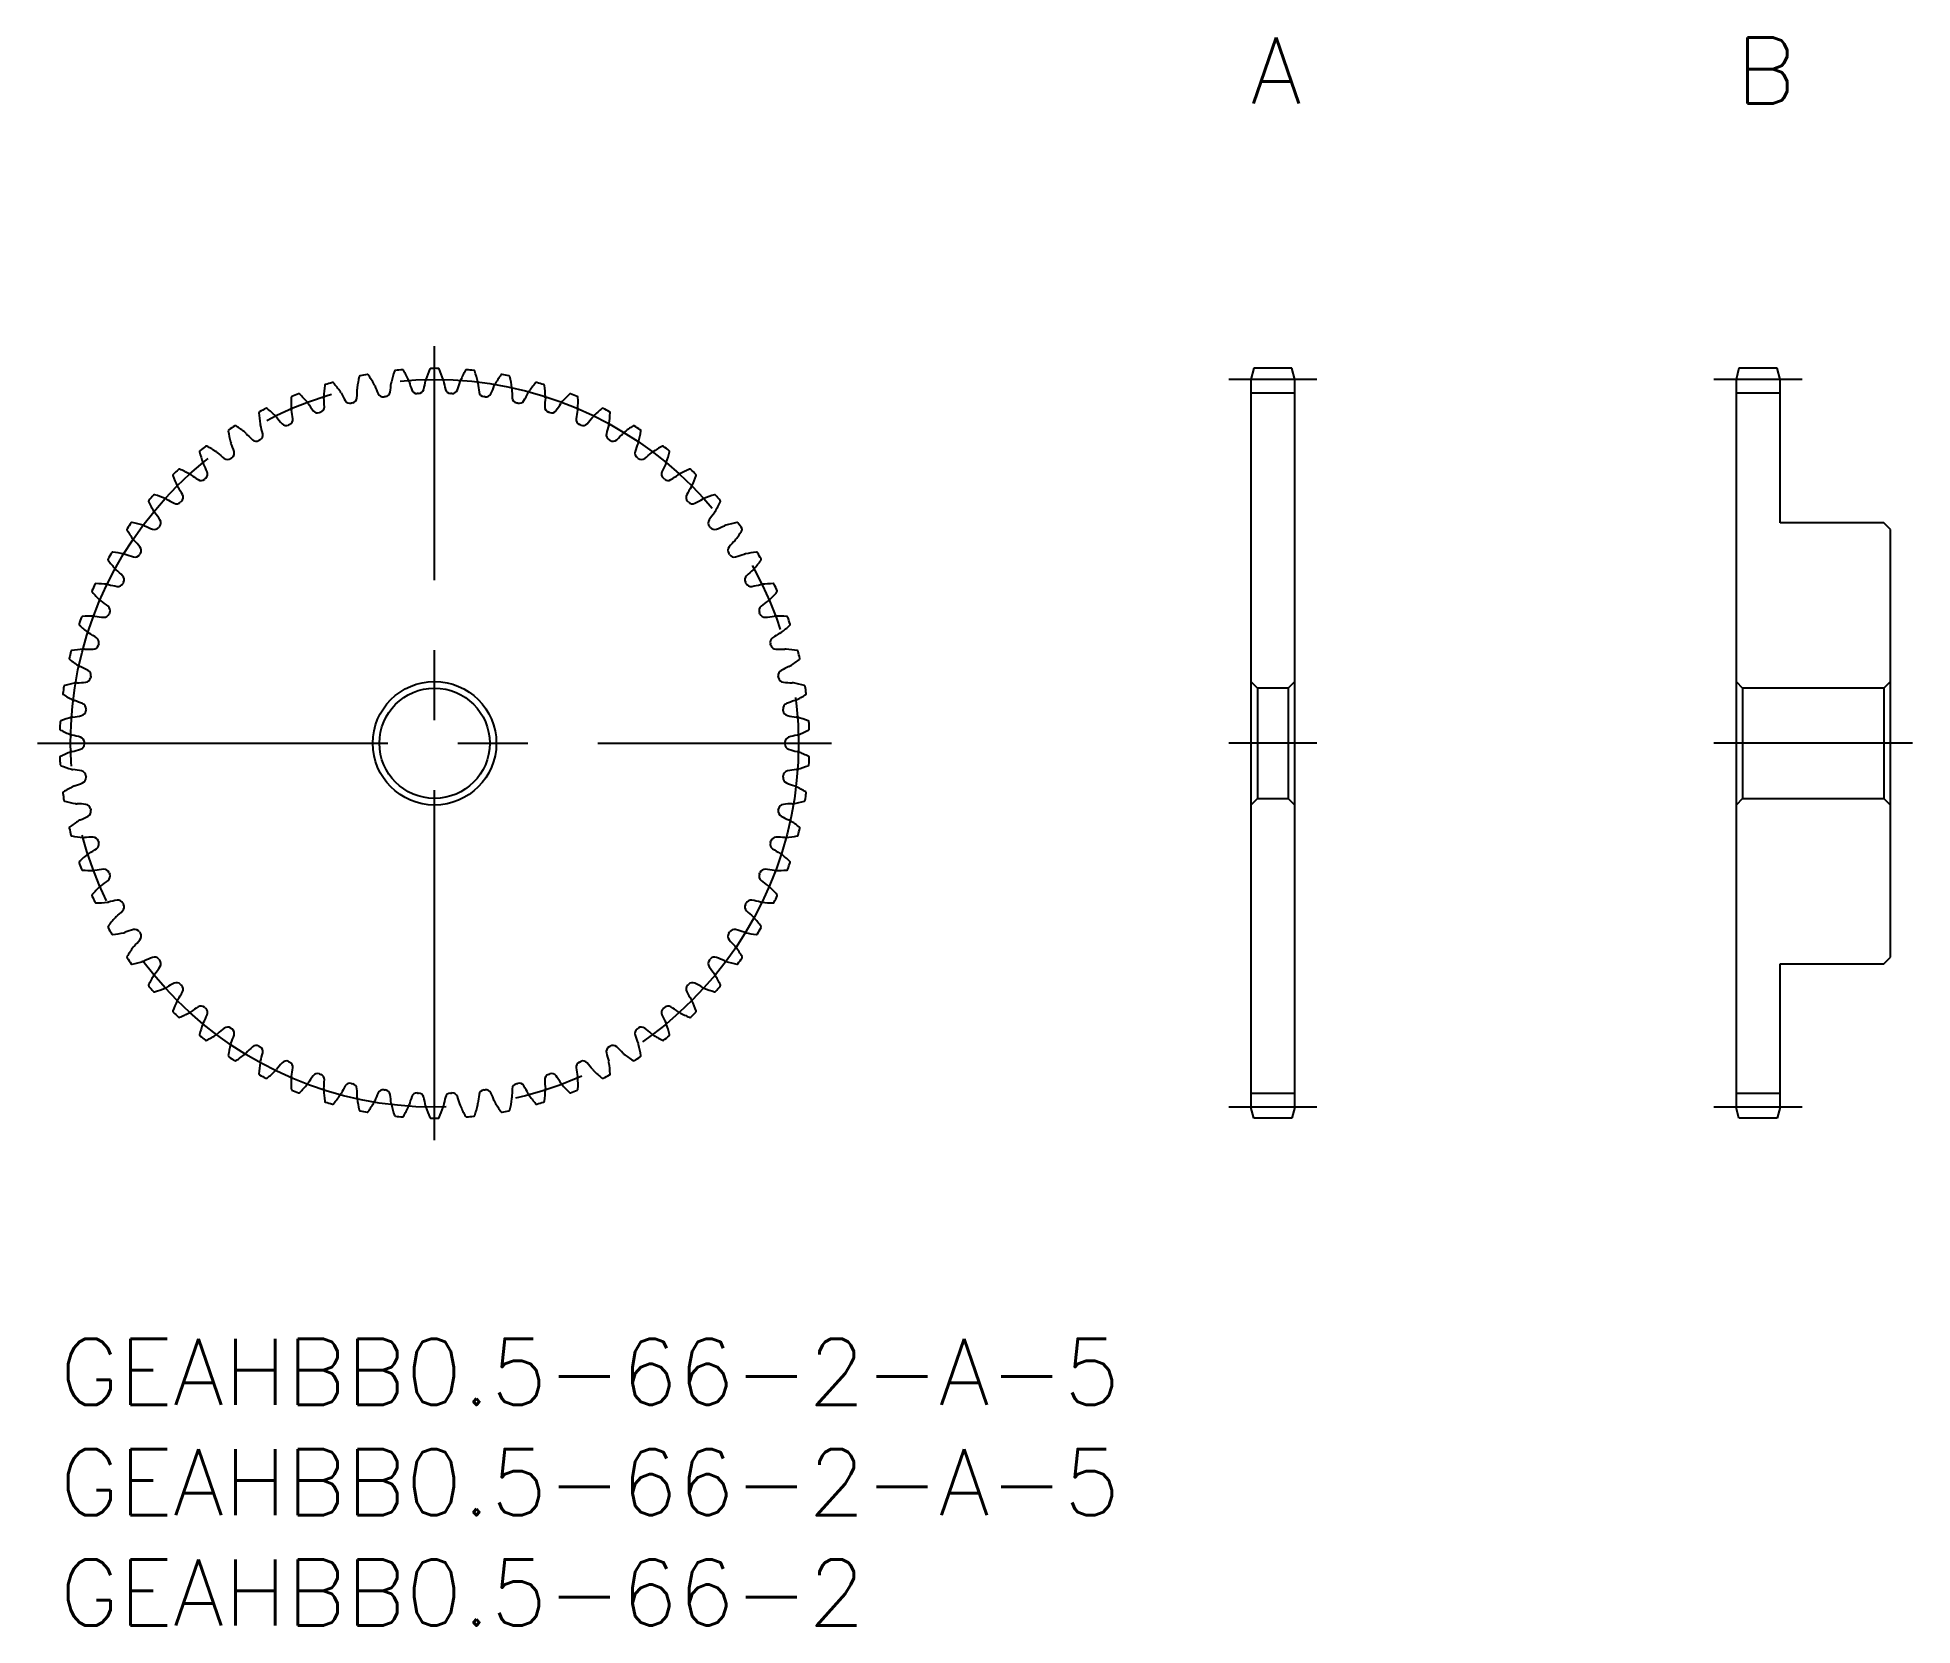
# Model space of a CAD drawing. Extents: x -1 to 84, y -13 to 59.
import ezdxf

# ---------------------------------------------------------------- set-up
doc = ezdxf.new("R2010")
doc.units = 0
doc.header["$LTSCALE"] = 0.5
doc.linetypes.add('CENTER', pattern=[50.8, 31.75, -6.35, 6.35, -6.35])
for name, color, linetype in [('MSM_CENTER', 1, 'CENTER'), ('MSM_CONTINUOUS', 7, 'CONTINUOUS'), ('MSM_PART_NUMBER', 7, 'CONTINUOUS')]:
    doc.layers.add(name, color=color, linetype=linetype)
doc.styles.get("Standard").update_dxf_attribs({"font": 'txt.shx', "height": 3, "bigfont": 'bigfont.shx'})

# ---------------------------------------------------------------- blocks, each defined once
blk = doc.blocks.new('*U2')
at = {"layer": 'MSM_PART_NUMBER'}
blk.add_text('GEAHBB0.5-66-2-A-5', height=3, dxfattribs=at).set_placement((0, -3))
blk = doc.blocks.new('*U3')
at = {"layer": 'MSM_PART_NUMBER'}
blk.add_text('GEAHBB0.5-66-2-A-5', height=3, dxfattribs=at).set_placement((0, -8))
blk = doc.blocks.new('*U4')
at = {"layer": 'MSM_PART_NUMBER'}
blk.add_text('GEAHBB0.5-66-2', height=3, dxfattribs=at).set_placement((0, -13))
blk = doc.blocks.new('*U5')
at = {"layer": 'MSM_PART_NUMBER'}
blk.add_text('A', height=3, dxfattribs=at).set_placement((54, 56))
blk = doc.blocks.new('*U6')
at = {"layer": 'MSM_PART_NUMBER'}
blk.add_text('B', height=3, dxfattribs=at).set_placement((76, 56))

msp = doc.modelspace()

# ---------------------------------------------------------------- linework, layer by layer
at = {"layer": 'MSM_CENTER'}
for p, q in [((17, 9), (17, 45)), ((57, 43.5), (53, 43.5)), ((79, 43.5), (75, 43.5)), ((-1, 27), (35, 27)), ((57, 27), (53, 27)), ((84, 27), (75, 27)), ((57, 10.5), (53, 10.5)), ((79, 10.5), (75, 10.5))]:
    msp.add_line(p, q, dxfattribs=at)
msp.add_circle((17, 27), 16.5, dxfattribs=at)
at = {"layer": 'MSM_CONTINUOUS'}
for p, q in [((54.134, 44), (54, 43.5)), ((54, 43.5), (54, 10.5)), ((55.866, 44), (54.134, 44)), ((56, 43.5), (55.866, 44)), ((56, 10.5), (56, 43.5)), ((76.134, 44), (76, 43.5)), ((76, 43.5), (76, 10.5)), ((77.866, 44), (76.134, 44)), ((78, 43.5), (77.866, 44)), ((78, 37), (78, 43.5)), ((56, 42.875), (54, 42.875)), ((78, 42.875), (76, 42.875)), ((82.7, 37), (78, 37)), ((83, 36.7), (82.7, 37)), ((83, 17.3), (83, 36.7)), ((54, 29.8), (54.3, 29.5)), ((55.7, 29.5), (56, 29.8)), ((76, 29.8), (76.3, 29.5)), ((82.7, 29.5), (83, 29.8)), ((54.3, 29.5), (54.3, 24.5)), ((55.7, 29.5), (54.3, 29.5)), ((55.7, 29.5), (55.7, 24.5)), ((76.3, 29.5), (76.3, 24.5)), ((82.7, 29.5), (76.3, 29.5)), ((82.7, 29.5), (82.7, 24.5)), ((54.3, 24.5), (54, 24.2)), ((54.3, 24.5), (55.7, 24.5)), ((56, 24.2), (55.7, 24.5)), ((76.3, 24.5), (76, 24.2)), ((76.3, 24.5), (82.7, 24.5)), ((83, 24.2), (82.7, 24.5)), ((82.7, 17), (83, 17.3)), ((78, 10.5), (78, 17)), ((78, 17), (82.7, 17)), ((56, 11.125), (54, 11.125)), ((78, 11.125), (76, 11.125)), ((54.134, 10), (54, 10.5)), ((56, 10.5), (55.866, 10)), ((76.134, 10), (76, 10.5)), ((78, 10.5), (77.866, 10)), ((55.866, 10), (54.134, 10)), ((77.866, 10), (76.134, 10))]:
    msp.add_line(p, q, dxfattribs=at)
for radius in [2.8, 2.5]:
    msp.add_circle((17, 27), radius, dxfattribs=at)
for centre, radius, start, end in [((17, 27), 17, 105.81535, 106.91193), ((12.38, 43.308), 0.05, 40.30342, 105.81535), ((18.943, 42.383), 5.5, 166.96931, 172.27273), ((13.633, 43.612), 0.05, 101.45738, 166.96933), ((17, 27), 17, 100.3608, 101.45738), ((13.952, 43.674), 0.05, 34.84888, 100.3608), ((9.479, 40.559), 5.5, 29.54545, 34.84888), ((15.445, 43.289), 0.414, 166.81818, 175.46456), ((20.396, 42.129), 5.5, 161.51476, 166.81818), ((15.227, 43.857), 0.05, 96.00283, 161.51478), ((17, 27), 17, 94.90626, 96.00283), ((15.55, 43.888), 0.05, 29.39433, 94.90628), ((10.802, 41.213), 5.5, 24.09091, 29.39433), ((15.445, 43.289), 0.414, 15.44453, 24.09091), ((20.737, 44.755), 5.077, 195.49098, 199.98836), ((11.593, 44.32), 5.077, 345.46618, 349.96357), ((17, 43.363), 0.414, 161.36364, 170.01001), ((21.819, 41.738), 5.5, 156.06021, 161.36364), ((16.838, 43.949), 0.05, 90.54829, 156.06019), ((17, 27), 17, 89.45171, 90.54829), ((17.162, 43.949), 0.05, 23.93979, 89.45173), ((12.181, 41.738), 5.5, 18.63636, 23.93979), ((17, 43.363), 0.414, 9.98999, 18.63637), ((22.407, 44.32), 5.077, 190.03643, 194.53382), ((13.263, 44.755), 5.077, 340.01164, 344.50902), ((18.555, 43.289), 0.414, 155.90909, 164.55547), ((23.198, 41.213), 5.5, 150.60567, 155.90909), ((18.45, 43.888), 0.05, 85.09413, 150.6057), ((17, 27), 17, 83.99717, 85.09374), ((18.773, 43.857), 0.05, 18.48524, 83.99717), ((13.604, 42.129), 5.5, 13.18182, 18.48524), ((18.555, 43.289), 0.414, 4.53544, 13.18182), ((24.521, 40.559), 5.5, 145.15112, 150.45455), ((20.048, 43.674), 0.05, 79.63958, 145.15115), ((17, 27), 17, 78.54262, 79.6392), ((20.367, 43.612), 0.05, 13.03069, 78.54262), ((15.057, 42.383), 5.5, 7.72727, 13.03069), ((21.62, 43.308), 0.05, 74.18465, 139.69661), ((17, 27), 17, 73.08807, 74.18465), ((15.996, 42.473), 5.5, 177.8784, 183.18182), ((10.55, 42.675), 0.05, 112.36647, 177.87842), ((17, 27), 17, 111.26989, 112.36647), ((10.851, 42.795), 0.05, 45.75797, 111.26989), ((7.049, 38.891), 5.5, 40.45455, 45.75797), ((17.472, 42.498), 5.5, 172.42385, 177.72727), ((12.39, 42.7), 0.414, 177.72727, 186.37365), ((6.932, 42.095), 5.077, 1.82982, 6.3272), ((12.069, 43.217), 0.05, 106.91193, 172.42387), ((8.224, 39.783), 5.5, 35, 40.30342), ((12.39, 42.7), 0.414, 26.35362, 35), ((17.309, 45.141), 5.077, 206.40007, 210.89745), ((13.167, 42.663), 0.25, 210.89745, 283.75154), ((13.23, 42.678), 0.25, 283.52121, 356.37527), ((8.413, 42.983), 5.077, 356.37527, 0.87266), ((13.903, 43.067), 0.414, 172.27273, 180.9191), ((13.903, 43.067), 0.414, 20.89908, 29.54545), ((19.032, 45.03), 5.077, 200.94552, 205.44291), ((14.673, 42.956), 0.25, 205.44291, 278.297), ((17, 27), 15.875, 98.06664, 98.297), ((14.737, 42.965), 0.25, 278.06666, 350.92073), ((9.971, 43.727), 5.077, 350.92073, 355.41811), ((16.2, 43.105), 0.25, 199.98836, 272.84245), ((17, 27), 15.875, 92.6121, 92.84245), ((16.265, 43.108), 0.25, 272.61211, 345.46618), ((17.735, 43.108), 0.25, 194.53382, 267.3879), ((17, 27), 15.875, 87.15755, 87.3879), ((17.8, 43.105), 0.25, 267.15758, 340.01164), ((24.029, 43.727), 5.077, 184.58189, 189.07927), ((19.263, 42.965), 0.25, 189.07927, 261.93336), ((17, 27), 15.875, 81.703, 81.93336), ((19.327, 42.956), 0.25, 261.70303, 334.55709), ((14.968, 45.03), 5.077, 334.55709, 339.05448), ((20.097, 43.067), 0.414, 150.45455, 159.10092), ((20.097, 43.067), 0.414, 359.0809, 7.72727), ((25.587, 42.983), 5.077, 179.12734, 183.62473), ((20.77, 42.678), 0.25, 183.62473, 256.47881), ((20.833, 42.663), 0.25, 256.24848, 329.10255), ((16.691, 45.141), 5.077, 329.10255, 333.59993), ((21.61, 42.7), 0.414, 145, 153.64638), ((25.776, 39.783), 5.5, 139.69658, 145), ((21.931, 43.217), 0.05, 7.57615, 73.08807), ((16.528, 42.498), 5.5, 2.27273, 7.57615), ((27.068, 42.095), 5.077, 173.6728, 178.17018), ((21.61, 42.7), 0.414, 353.62635, 2.27273), ((26.951, 38.891), 5.5, 134.24203, 139.54545), ((23.149, 42.795), 0.05, 68.73011, 134.24206), ((17, 27), 17, 67.63353, 68.73011), ((23.45, 42.675), 0.05, 2.1216, 67.63353), ((18.004, 42.473), 5.5, 356.81818, 2.1216), ((9.089, 41.991), 0.05, 117.82102, 183.33296), ((14.53, 42.308), 5.5, 183.33294, 188.63636), ((17, 27), 17, 116.72444, 117.82102), ((9.378, 42.139), 0.05, 51.21251, 116.72444), ((5.964, 37.891), 5.5, 45.90909, 51.21251), ((9.502, 41.544), 0.414, 37.26271, 45.90909), ((13.87, 44.872), 5.077, 217.30916, 221.80654), ((10.331, 41.681), 0.25, 294.4303, 7.28437), ((10.919, 42.191), 0.414, 183.18182, 191.82819), ((5.543, 41.069), 5.077, 7.28437, 11.78175), ((10.919, 42.191), 0.414, 31.80817, 40.45455), ((15.583, 45.089), 5.077, 211.85462, 216.352), ((11.695, 42.228), 0.25, 216.352, 289.20609), ((17, 27), 15.875, 108.97573, 109.20609), ((11.757, 42.249), 0.25, 288.97575, 1.82982), ((17, 27), 15.875, 103.52119, 103.75154), ((17, 27), 15.875, 76.24846, 76.47881), ((22.243, 42.249), 0.25, 178.17018, 251.02427), ((17, 27), 15.875, 70.79391, 71.02427), ((22.305, 42.228), 0.25, 250.79394, 323.648), ((18.417, 45.089), 5.077, 323.648, 328.14538), ((23.081, 42.191), 0.414, 139.54545, 148.19183), ((23.669, 41.681), 0.25, 172.71563, 245.56972), ((28.457, 41.069), 5.077, 168.21825, 172.71563), ((23.081, 42.191), 0.414, 348.17181, 356.81818), ((20.13, 44.872), 5.077, 318.19346, 322.69084), ((24.498, 41.544), 0.414, 134.09091, 142.73729), ((28.036, 37.891), 5.5, 128.78749, 134.09091), ((24.622, 42.139), 0.05, 63.27556, 128.78751), ((17, 27), 17, 62.17898, 63.27556), ((19.47, 42.308), 5.5, 351.36364, 356.66706), ((24.911, 41.991), 0.05, 356.66706, 62.17898), ((7.7, 41.171), 0.05, 123.27556, 188.78747), ((13.086, 42.003), 5.5, 188.78749, 194.09091), ((17, 27), 17, 122.17898, 123.27556), ((7.973, 41.346), 0.05, 56.66706, 122.17898), ((4.978, 36.793), 5.5, 51.36364, 56.66706), ((8.154, 40.765), 0.414, 42.71726, 51.36364), ((12.185, 44.494), 5.077, 222.76371, 227.26109), ((8.966, 40.981), 0.25, 299.88484, 12.73891), ((9.502, 41.544), 0.414, 188.63636, 197.28274), ((4.257, 39.916), 5.077, 12.73891, 17.23629), ((10.272, 41.654), 0.25, 221.80654, 294.66063), ((17, 27), 15.875, 114.43028, 114.66063), ((17, 27), 15.875, 65.33937, 65.56972), ((23.728, 41.654), 0.25, 245.33939, 318.19346), ((25.034, 40.981), 0.25, 167.26109, 240.11518), ((29.743, 39.916), 5.077, 162.76371, 167.26109), ((24.498, 41.544), 0.414, 342.71726, 351.36364), ((21.815, 44.494), 5.077, 312.73891, 317.23629), ((25.846, 40.765), 0.414, 128.63636, 137.28274), ((29.022, 36.793), 5.5, 123.33294, 128.63636), ((26.027, 41.346), 0.05, 57.82102, 123.33297), ((17, 27), 17, 56.72444, 57.82102), ((20.914, 42.003), 5.5, 345.90909, 351.21251), ((26.3, 41.171), 0.05, 351.21251, 56.72444), ((6.395, 40.223), 0.05, 128.73011, 194.24206), ((11.678, 41.564), 5.5, 194.24203, 199.54545), ((17, 27), 17, 127.63353, 128.73011), ((6.65, 40.423), 0.05, 62.1216, 127.63353), ((4.102, 35.606), 5.5, 56.81818, 62.1216), ((6.885, 39.862), 0.414, 48.17181, 56.81818), ((10.544, 43.957), 5.077, 228.21825, 232.71563), ((8.154, 40.765), 0.414, 194.09091, 202.73729), ((3.087, 38.647), 5.077, 18.19346, 22.69084), ((7.673, 40.154), 0.25, 305.33935, 18.19346), ((8.909, 40.948), 0.25, 227.26109, 300.11518), ((17, 27), 15.875, 119.88482, 120.11518), ((17, 27), 15.875, 59.88482, 60.11518), ((25.091, 40.948), 0.25, 239.88485, 312.73891), ((26.327, 40.154), 0.25, 161.80654, 234.66063), ((30.913, 38.647), 5.077, 157.30916, 161.80654), ((25.846, 40.765), 0.414, 337.26271, 345.90909), ((23.456, 43.957), 5.077, 307.28437, 311.78175), ((27.115, 39.862), 0.414, 123.18182, 131.82819), ((29.898, 35.606), 5.5, 117.8784, 123.18182), ((27.35, 40.423), 0.05, 52.36647, 117.87842), ((17, 27), 17, 51.26989, 52.36647), ((22.322, 41.564), 5.5, 340.45455, 345.75797), ((27.605, 40.223), 0.05, 345.75797, 51.26989), ((5.186, 39.155), 0.05, 134.18465, 199.6966), ((10.317, 40.992), 5.5, 199.69658, 205), ((17, 27), 17, 133.08807, 134.18465), ((5.421, 39.379), 0.05, 67.57615, 133.08807), ((3.342, 34.341), 5.5, 62.27273, 67.57615), ((5.708, 38.842), 0.414, 53.62635, 62.27273), ((8.962, 43.266), 5.077, 233.6728, 238.17018), ((6.885, 39.862), 0.414, 199.54545, 208.19183), ((2.043, 37.272), 5.077, 23.648, 28.14538), ((6.465, 39.208), 0.25, 310.79389, 23.648), ((7.62, 40.116), 0.25, 232.71563, 305.56972), ((17, 27), 15.875, 125.33937, 125.56972), ((17, 27), 15.875, 54.43028, 54.66063), ((26.38, 40.116), 0.25, 234.4303, 307.28437), ((27.535, 39.208), 0.25, 156.352, 229.20609), ((31.957, 37.272), 5.077, 151.85462, 156.352), ((27.115, 39.862), 0.414, 331.80817, 340.45455), ((25.038, 43.266), 5.077, 301.82982, 306.3272), ((28.292, 38.842), 0.414, 117.72727, 126.37365), ((30.658, 34.341), 5.5, 112.42385, 117.72727), ((28.579, 39.379), 0.05, 46.91193, 112.42387), ((17, 27), 17, 45.81535, 46.91193), ((23.683, 40.992), 5.5, 335, 340.30342), ((28.814, 39.155), 0.05, 340.30342, 45.81535), ((17, 27), 17, 138.54262, 139.6392), ((4.297, 38.222), 0.05, 73.03069, 138.54262), ((2.706, 33.009), 5.5, 67.72727, 73.03069), ((5.708, 38.842), 0.414, 205, 213.64638), ((1.135, 35.803), 5.077, 29.10255, 33.59993), ((5.352, 38.151), 0.25, 316.24844, 29.10255), ((6.416, 39.165), 0.25, 238.17018, 311.02427), ((17, 27), 15.875, 130.79391, 131.02427), ((17, 27), 15.875, 48.97573, 49.20609), ((27.584, 39.165), 0.25, 228.97576, 301.82982), ((28.648, 38.151), 0.25, 150.89745, 223.75154), ((32.865, 35.803), 5.077, 146.40007, 150.89745), ((28.292, 38.842), 0.414, 326.35362, 335), ((31.294, 33.009), 5.5, 106.96931, 112.27273), ((29.703, 38.222), 0.05, 41.45738, 106.96933), ((17, 27), 17, 40.3608, 41.45738), ((4.084, 37.977), 0.05, 139.6392, 205.1511), ((9.018, 40.293), 5.5, 205.15112, 210.45455), ((4.634, 37.715), 0.414, 210.45455, 219.10092), ((0.37, 34.255), 5.077, 34.55709, 39.05448), ((4.634, 37.715), 0.414, 59.0809, 67.72727), ((7.452, 42.428), 5.077, 239.12734, 243.62473), ((5.307, 38.104), 0.25, 243.62473, 316.47881), ((17, 27), 15.875, 136.24846, 136.47881), ((17, 27), 15.875, 43.52119, 43.75154), ((28.693, 38.104), 0.25, 223.52121, 296.37527), ((26.548, 42.428), 5.077, 296.37527, 300.87266), ((29.366, 37.715), 0.414, 112.27273, 120.9191), ((33.63, 34.255), 5.077, 140.94552, 145.44291), ((29.366, 37.715), 0.414, 320.89908, 329.54545), ((24.982, 40.293), 5.5, 329.54545, 334.84888), ((29.916, 37.977), 0.05, 334.84888, 40.3608), ((3.099, 36.699), 0.05, 145.09374, 210.60565), ((7.79, 39.474), 5.5, 210.60567, 215.90909), ((17, 27), 17, 143.99717, 145.09374), ((3.288, 36.964), 0.05, 78.48524, 143.99717), ((2.2, 31.623), 5.5, 73.18182, 78.48524), ((3.671, 36.491), 0.414, 64.53544, 73.18182), ((6.028, 41.451), 5.077, 244.58189, 249.07927), ((4.305, 36.942), 0.25, 249.07927, 321.93336), ((17, 27), 15.875, 141.703, 141.93336), ((4.345, 36.993), 0.25, 321.70302, 34.55709), ((29.655, 36.993), 0.25, 145.4429, 218.297), ((17, 27), 15.875, 38.06664, 38.297), ((29.695, 36.942), 0.25, 218.06667, 290.92073), ((27.972, 41.451), 5.077, 290.92073, 295.41811), ((30.329, 36.491), 0.414, 106.81818, 115.46456), ((31.8, 31.623), 5.5, 101.51476, 106.81818), ((26.21, 39.474), 5.5, 324.09091, 329.39433), ((30.712, 36.964), 0.05, 36.00283, 101.51477), ((17, 27), 17, 34.90626, 36.00283), ((30.901, 36.699), 0.05, 329.39433, 34.90626), ((3.671, 36.491), 0.414, 215.90909, 224.55547), ((-0.245, 32.642), 5.077, 40.01164, 44.50902), ((3.452, 35.745), 0.25, 327.15757, 40.01164), ((30.548, 35.745), 0.25, 139.98836, 212.84245), ((34.245, 32.642), 5.077, 135.49098, 139.98836), ((30.329, 36.491), 0.414, 315.44453, 324.09091), ((2.24, 35.334), 0.05, 150.54829, 216.06019), ((17, 27), 17, 149.45171, 150.54829), ((6.646, 38.542), 5.5, 216.06021, 221.36364), ((2.403, 35.615), 0.05, 83.93979, 149.45171), ((1.827, 30.196), 5.5, 78.63636, 83.93979), ((2.829, 35.181), 0.414, 221.36364, 230.01001), ((-0.703, 30.977), 5.077, 45.46618, 49.96357), ((2.829, 35.181), 0.414, 69.98999, 78.63636), ((4.704, 40.343), 5.077, 250.03643, 254.53382), ((3.417, 35.691), 0.25, 254.53382, 327.3879), ((17, 27), 15.875, 147.15755, 147.3879), ((17, 27), 15.875, 32.6121, 32.84245), ((30.583, 35.691), 0.25, 212.61212, 285.46618), ((29.296, 40.343), 5.077, 285.46618, 289.96357), ((31.171, 35.181), 0.414, 101.36364, 110.01001), ((32.173, 30.196), 5.5, 96.06021, 101.36364), ((34.703, 30.977), 5.077, 130.03643, 134.53382), ((31.171, 35.181), 0.414, 309.98999, 318.63636), ((27.354, 38.542), 5.5, 318.63636, 323.93979), ((31.597, 35.615), 0.05, 30.54829, 96.06023), ((17, 27), 17, 29.45171, 30.54829), ((31.76, 35.334), 0.05, 323.93979, 29.45171), ((17, 27), 17, 154.90626, 156.00283), ((1.65, 34.189), 0.05, 89.39433, 154.90626), ((1.592, 28.739), 5.5, 84.09091, 89.39433), ((2.116, 33.797), 0.414, 75.44453, 84.09091), ((3.492, 39.113), 5.077, 255.49098, 259.98836), ((2.653, 34.36), 0.25, 259.98836, 332.84245), ((2.682, 34.418), 0.25, 332.61211, 45.46618), ((17, 27), 15.875, 152.6121, 152.84245), ((31.318, 34.418), 0.25, 134.53382, 207.3879), ((17, 27), 15.875, 27.15755, 27.3879), ((31.347, 34.36), 0.25, 207.15757, 280.01164), ((30.508, 39.113), 5.077, 280.01164, 284.50902), ((31.884, 33.797), 0.414, 95.90909, 104.55547), ((32.408, 28.739), 5.5, 90.60567, 95.90909), ((32.35, 34.189), 0.05, 25.09374, 90.60569), ((17, 27), 17, 23.99717, 25.09374), ((1.515, 33.893), 0.05, 156.00245, 221.51474), ((5.596, 37.506), 5.5, 221.51476, 226.81818), ((2.116, 33.797), 0.414, 226.81818, 235.46456), ((-1.001, 29.276), 5.077, 50.92073, 55.41811), ((2.042, 33.023), 0.25, 338.06666, 50.92073), ((31.958, 33.023), 0.25, 129.07927, 201.93336), ((35.001, 29.276), 5.077, 124.58189, 129.07927), ((31.884, 33.797), 0.414, 304.53544, 313.18182), ((28.404, 37.506), 5.5, 313.18182, 318.48524), ((32.485, 33.893), 0.05, 318.48524, 23.99717), ((0.93, 32.39), 0.05, 161.45738, 226.96928), ((17, 27), 17, 160.3608, 161.45738), ((4.649, 36.374), 5.5, 226.96931, 232.27273), ((1.036, 32.697), 0.05, 94.84888, 160.3608), ((1.497, 27.266), 5.5, 89.54545, 94.84888), ((1.537, 32.352), 0.414, 80.89908, 89.54545), ((2.402, 37.775), 5.077, 260.94552, 265.44291), ((2.018, 32.963), 0.25, 265.44291, 338.297), ((17, 27), 15.875, 158.06664, 158.297), ((17, 27), 15.875, 21.703, 21.93336), ((31.982, 32.963), 0.25, 201.70303, 274.55709), ((31.598, 37.775), 5.077, 274.55709, 279.05448), ((32.463, 32.352), 0.414, 90.45455, 99.10092), ((32.503, 27.266), 5.5, 85.15112, 90.45455), ((29.351, 36.374), 5.5, 307.72727, 313.03069), ((32.964, 32.697), 0.05, 19.6392, 85.15114), ((17, 27), 17, 18.54262, 19.6392), ((33.07, 32.39), 0.05, 313.03069, 18.54262), ((1.537, 32.352), 0.414, 232.27273, 240.9191), ((-1.136, 27.555), 5.077, 56.37527, 60.87266), ((1.537, 31.574), 0.25, 343.52121, 56.37527), ((17, 27), 15.875, 163.52119, 163.75154), ((32.463, 31.574), 0.25, 123.62472, 196.47881), ((17, 27), 15.875, 16.24846, 16.47881), ((35.136, 27.555), 5.077, 119.12734, 123.62473), ((32.463, 32.352), 0.414, 299.0809, 307.72727), ((0.49, 30.838), 0.05, 166.91193, 232.42382), ((17, 27), 17, 165.81535, 166.91193), ((3.814, 35.158), 5.5, 232.42385, 237.72727), ((0.567, 31.154), 0.05, 100.30342, 165.81535), ((1.542, 25.791), 5.5, 95, 100.30342), ((1.098, 30.858), 0.414, 86.35362, 95), ((1.443, 36.338), 5.077, 266.40007, 270.89745), ((1.519, 31.512), 0.25, 270.89745, 343.75154), ((32.481, 31.512), 0.25, 196.24848, 269.10255), ((32.557, 36.338), 5.077, 269.10255, 273.59993), ((32.902, 30.858), 0.414, 85, 93.64638), ((32.458, 25.791), 5.5, 79.69658, 85), ((30.186, 35.158), 5.5, 302.27273, 307.57615), ((33.433, 31.154), 0.05, 14.18465, 79.6966), ((17, 27), 17, 13.08807, 14.18465), ((33.51, 30.838), 0.05, 307.57615, 13.08807), ((0.626, 34.817), 5.077, 271.85462, 276.352), ((1.098, 30.858), 0.414, 237.72727, 246.37365), ((-1.106, 25.828), 5.077, 61.82982, 66.3272), ((1.16, 30.02), 0.25, 276.352, 349.20609), ((1.173, 30.083), 0.25, 348.97575, 61.82982), ((17, 27), 15.875, 168.97573, 169.20609), ((32.827, 30.083), 0.25, 118.17017, 191.02427), ((17, 27), 15.875, 10.79391, 11.02427), ((32.84, 30.02), 0.25, 190.79394, 263.648), ((35.106, 25.828), 5.077, 113.6728, 118.17018), ((33.374, 34.817), 5.077, 263.648, 268.14538), ((32.902, 30.858), 0.414, 293.62635, 302.27273), ((0.2, 29.252), 0.05, 172.36647, 237.87842), ((17, 27), 17, 171.26989, 172.36647), ((3.098, 33.867), 5.5, 237.8784, 243.18182), ((0.246, 29.573), 0.05, 105.75797, 171.26987), ((1.726, 24.327), 5.5, 100.45455, 105.75797), ((0.804, 29.329), 0.414, 243.18182, 251.82819), ((-0.913, 24.113), 5.077, 67.28437, 71.78175), ((0.804, 29.329), 0.414, 91.80817, 100.45455), ((34.913, 24.113), 5.077, 108.21825, 112.71563), ((33.196, 29.329), 0.414, 79.54545, 88.19183), ((32.274, 24.327), 5.5, 74.24203, 79.54545), ((33.196, 29.329), 0.414, 288.17181, 296.81818), ((30.902, 33.867), 5.5, 296.81818, 302.1216), ((33.754, 29.573), 0.05, 8.73011, 74.24201), ((17, 27), 17, 7.63353, 8.73011), ((33.8, 29.252), 0.05, 302.1216, 7.63353), ((2.05, 22.888), 5.5, 105.90909, 111.21251), ((0.656, 27.779), 0.414, 97.26271, 105.90909), ((-0.043, 33.225), 5.077, 277.30916, 281.80654), ((0.945, 28.501), 0.25, 281.80654, 354.66063), ((0.951, 28.565), 0.25, 354.4303, 67.28437), ((17, 27), 15.875, 174.43028, 174.66063), ((33.049, 28.565), 0.25, 112.71563, 185.56972), ((17, 27), 15.875, 5.33937, 5.56972), ((33.055, 28.501), 0.25, 185.33939, 258.19346), ((34.043, 33.225), 5.077, 258.19346, 262.69084), ((33.344, 27.779), 0.414, 74.09091, 82.73729), ((31.95, 22.888), 5.5, 68.78749, 74.09091), ((17, 27), 17, 176.72444, 177.82102), ((0.062, 27.644), 0.05, 177.8214, 243.33292), ((0.078, 27.968), 0.05, 111.21251, 176.72442), ((2.508, 32.515), 5.5, 243.33294, 248.63636), ((0.656, 27.779), 0.414, 248.63636, 257.28274), ((-0.557, 22.423), 5.077, 72.73891, 77.23629), ((0.875, 27.032), 0.25, 359.88484, 72.73891), ((33.125, 27.032), 0.25, 107.26108, 180.11518), ((34.557, 22.423), 5.077, 102.76371, 107.26109), ((33.344, 27.779), 0.414, 282.71726, 291.36364), ((31.492, 32.515), 5.5, 291.36364, 296.66706), ((33.922, 27.968), 0.05, 3.27556, 68.78747), ((33.938, 27.644), 0.05, 296.66706, 2.17898), ((17, 27), 17, 2.17898, 3.27556), ((0.062, 26.356), 0.05, 116.66706, 182.17896), ((17, 27), 17, 182.17898, 183.27556), ((2.508, 21.485), 5.5, 111.36364, 116.66706), ((0.656, 26.221), 0.414, 102.71726, 111.36364), ((-0.557, 31.577), 5.077, 282.76371, 287.26109), ((0.875, 26.968), 0.25, 287.26109, 0.11518), ((17, 27), 15.875, 179.88482, 180.11518), ((17, 27), 15.875, 359.88482, 0.11518), ((33.125, 26.968), 0.25, 179.88485, 252.73891), ((34.557, 31.577), 5.077, 252.73891, 257.23629), ((33.344, 26.221), 0.414, 68.63636, 77.28274), ((31.492, 21.485), 5.5, 63.33294, 68.63636), ((33.938, 26.356), 0.05, 357.82102, 63.33292), ((17, 27), 17, 356.72444, 357.82102), ((0.078, 26.032), 0.05, 183.27595, 248.78746), ((2.05, 31.112), 5.5, 248.78749, 254.09091), ((0.656, 26.221), 0.414, 254.09091, 262.73729), ((-0.043, 20.775), 5.077, 78.19346, 82.69084), ((0.945, 25.499), 0.25, 5.33939, 78.19346), ((17, 27), 15.875, 185.33937, 185.56972), ((17, 27), 15.875, 354.43028, 354.66063), ((33.055, 25.499), 0.25, 101.80654, 174.66063), ((34.043, 20.775), 5.077, 97.30916, 101.80654), ((33.344, 26.221), 0.414, 277.26271, 285.90909), ((31.95, 31.112), 5.5, 285.90909, 291.21251), ((33.922, 26.032), 0.05, 291.21251, 356.72444), ((0.2, 24.748), 0.05, 122.1216, 187.63351), ((17, 27), 17, 187.63353, 188.73011), ((3.098, 20.133), 5.5, 116.81818, 122.1216), ((0.804, 24.671), 0.414, 108.17181, 116.81818), ((-0.913, 29.887), 5.077, 288.21825, 292.71563), ((0.951, 25.435), 0.25, 292.71563, 5.56972), ((33.049, 25.435), 0.25, 174.4303, 247.28437), ((34.913, 29.887), 5.077, 247.28437, 251.78175), ((33.196, 24.671), 0.414, 63.18182, 71.82819), ((30.902, 20.133), 5.5, 57.8784, 63.18182), ((17, 27), 17, 351.26989, 352.36647), ((33.8, 24.748), 0.05, 352.36647, 57.87838), ((0.246, 24.427), 0.05, 188.73011, 254.24201), ((1.726, 29.673), 5.5, 254.24203, 259.54545), ((0.804, 24.671), 0.414, 259.54545, 268.19183), ((0.626, 19.183), 5.077, 83.648, 88.14538), ((1.16, 23.98), 0.25, 10.79393, 83.648), ((1.173, 23.917), 0.25, 298.17017, 11.02427), ((17, 27), 15.875, 190.79391, 191.02427), ((32.827, 23.917), 0.25, 168.97576, 241.82982), ((17, 27), 15.875, 348.97573, 349.20609), ((32.84, 23.98), 0.25, 96.35199, 169.20609), ((33.374, 19.183), 5.077, 91.85462, 96.352), ((33.196, 24.671), 0.414, 271.80817, 280.45455), ((32.274, 29.673), 5.5, 280.45455, 285.75797), ((33.754, 24.427), 0.05, 285.75797, 351.26989), ((0.49, 23.162), 0.05, 127.57615, 193.08807), ((17, 27), 17, 193.08807, 194.18465), ((3.814, 18.842), 5.5, 122.27273, 127.57615), ((1.098, 23.142), 0.414, 113.62635, 122.27273), ((-1.106, 28.172), 5.077, 293.6728, 298.17018), ((35.106, 28.172), 5.077, 241.82982, 246.3272), ((32.902, 23.142), 0.414, 57.72727, 66.37365), ((30.186, 18.842), 5.5, 52.42385, 57.72727), ((17, 27), 17, 345.81535, 346.91193), ((33.51, 23.162), 0.05, 346.91193, 52.42383), ((0.567, 22.846), 0.05, 194.18504, 259.69655), ((1.542, 28.209), 5.5, 259.69658, 265), ((1.098, 23.142), 0.414, 265, 273.64638), ((1.443, 17.662), 5.077, 89.10255, 93.59993), ((-1.136, 26.445), 5.077, 299.12734, 303.62473), ((1.519, 22.488), 0.25, 16.24848, 89.10255), ((1.537, 22.426), 0.25, 303.62472, 16.47881), ((17, 27), 15.875, 196.24846, 196.47881), ((32.463, 22.426), 0.25, 163.52121, 236.37527), ((17, 27), 15.875, 343.52119, 343.75154), ((32.481, 22.488), 0.25, 90.89745, 163.75154), ((35.136, 26.445), 5.077, 236.37527, 240.87266), ((32.557, 17.662), 5.077, 86.40007, 90.89745), ((32.902, 23.142), 0.414, 266.35362, 275), ((32.458, 28.209), 5.5, 275, 280.30342), ((33.433, 22.846), 0.05, 280.30342, 345.81535), ((0.93, 21.61), 0.05, 133.03069, 198.5426), ((17, 27), 17, 198.54262, 199.6392), ((4.649, 17.626), 5.5, 127.72727, 133.03069), ((1.036, 21.303), 0.05, 199.63958, 265.1511), ((1.497, 26.734), 5.5, 265.15112, 270.45455), ((1.537, 21.648), 0.414, 119.0809, 127.72727), ((2.402, 16.225), 5.077, 94.55709, 99.05448), ((2.018, 21.037), 0.25, 21.70303, 94.55709), ((31.982, 21.037), 0.25, 85.44291, 158.297), ((31.598, 16.225), 5.077, 80.94552, 85.44291), ((32.503, 26.734), 5.5, 269.54545, 274.84888), ((32.463, 21.648), 0.414, 52.27273, 60.9191), ((29.351, 17.626), 5.5, 46.96931, 52.27273), ((32.964, 21.303), 0.05, 274.84888, 340.3608), ((17, 27), 17, 340.3608, 341.45738), ((33.07, 21.61), 0.05, 341.45738, 46.96928), ((5.596, 16.494), 5.5, 133.18182, 138.48524), ((1.537, 21.648), 0.414, 270.45455, 279.10092), ((2.116, 20.203), 0.414, 124.53544, 133.18182), ((-1.001, 24.724), 5.077, 304.58189, 309.07927), ((2.042, 20.977), 0.25, 309.07927, 21.93336), ((17, 27), 15.875, 201.703, 201.93336), ((31.958, 20.977), 0.25, 158.06666, 230.92073), ((17, 27), 15.875, 338.06664, 338.297), ((35.001, 24.724), 5.077, 230.92073, 235.41811), ((31.884, 20.203), 0.414, 46.81818, 55.46456), ((28.404, 16.494), 5.5, 41.51476, 46.81818), ((32.463, 21.648), 0.414, 260.89908, 269.54545), ((1.515, 20.107), 0.05, 138.48524, 203.99717), ((17, 27), 17, 203.99717, 205.09374), ((1.65, 19.811), 0.05, 205.09413, 270.60564), ((1.592, 25.261), 5.5, 270.60567, 275.90909), ((2.116, 20.203), 0.414, 275.90909, 284.55547), ((3.492, 14.887), 5.077, 100.01164, 104.50902), ((2.653, 19.64), 0.25, 27.15757, 100.01164), ((2.682, 19.582), 0.25, 314.53382, 27.3879), ((17, 27), 15.875, 207.15755, 207.3879), ((31.318, 19.582), 0.25, 152.61212, 225.46618), ((17, 27), 15.875, 332.6121, 332.84245), ((31.347, 19.64), 0.25, 79.98836, 152.84245), ((30.508, 14.887), 5.077, 75.49098, 79.98836), ((31.884, 20.203), 0.414, 255.44453, 264.09091), ((32.408, 25.261), 5.5, 264.09091, 269.39433), ((32.35, 19.811), 0.05, 269.39433, 334.90626), ((17, 27), 17, 334.90626, 336.00283), ((32.485, 20.107), 0.05, 336.00283, 41.51474), ((6.646, 15.458), 5.5, 138.63636, 143.93979), ((2.829, 18.819), 0.414, 129.98999, 138.63636), ((-0.703, 23.023), 5.077, 310.03643, 314.53382), ((34.703, 23.023), 5.077, 225.46618, 229.96357), ((31.171, 18.819), 0.414, 41.36364, 50.01001), ((27.354, 15.458), 5.5, 36.06021, 41.36364), ((2.24, 18.666), 0.05, 143.93979, 209.45171), ((17, 27), 17, 209.45171, 210.54829), ((2.403, 18.385), 0.05, 210.54829, 276.06019), ((1.827, 23.804), 5.5, 276.06021, 281.36364), ((2.829, 18.819), 0.414, 281.36364, 290.01001), ((4.704, 13.657), 5.077, 105.46618, 109.96357), ((3.417, 18.309), 0.25, 32.61212, 105.46618), ((-0.245, 21.358), 5.077, 315.49098, 319.98836), ((17, 27), 15.875, 212.6121, 212.84245), ((3.452, 18.255), 0.25, 319.98836, 32.84245), ((30.548, 18.255), 0.25, 147.15758, 220.01164), ((17, 27), 15.875, 327.15755, 327.3879), ((34.245, 21.358), 5.077, 220.01164, 224.50902), ((30.583, 18.309), 0.25, 74.53382, 147.3879), ((29.296, 13.657), 5.077, 70.03643, 74.53382), ((31.171, 18.819), 0.414, 249.98999, 258.63636), ((32.173, 23.804), 5.5, 258.63636, 263.93979), ((31.597, 18.385), 0.05, 263.93979, 329.45171), ((17, 27), 17, 329.45171, 330.54829), ((31.76, 18.666), 0.05, 330.54829, 36.06019), ((3.099, 17.301), 0.05, 149.39433, 214.90626), ((7.79, 14.526), 5.5, 144.09091, 149.39433), ((17, 27), 17, 214.90626, 216.00283), ((3.288, 17.036), 0.05, 216.00283, 281.51474), ((2.2, 22.377), 5.5, 281.51476, 286.81818), ((3.671, 17.509), 0.414, 135.44453, 144.09091), ((3.671, 17.509), 0.414, 286.81818, 295.46456), ((6.028, 12.549), 5.077, 110.92073, 115.41811), ((4.305, 17.058), 0.25, 38.06666, 110.92073), ((17, 27), 15.875, 218.06664, 218.297), ((4.345, 17.007), 0.25, 325.4429, 38.297), ((29.655, 17.007), 0.25, 141.70303, 214.55709), ((17, 27), 15.875, 321.703, 321.93336), ((29.695, 17.058), 0.25, 69.07927, 141.93336), ((27.972, 12.549), 5.077, 64.58189, 69.07927), ((30.329, 17.509), 0.414, 244.53544, 253.18182), ((31.8, 22.377), 5.5, 253.18182, 258.48524), ((30.329, 17.509), 0.414, 35.90909, 44.55547), ((26.21, 14.526), 5.5, 30.60567, 35.90909), ((30.712, 17.036), 0.05, 258.48524, 323.99717), ((17, 27), 17, 323.99717, 325.09374), ((30.901, 17.301), 0.05, 325.09374, 30.60566), ((9.018, 13.707), 5.5, 149.54545, 154.84888), ((4.634, 16.285), 0.414, 140.89908, 149.54545), ((0.37, 19.745), 5.077, 320.94552, 325.44291), ((33.63, 19.745), 5.077, 214.55709, 219.05448), ((29.366, 16.285), 0.414, 30.45455, 39.10092), ((24.982, 13.707), 5.5, 25.15112, 30.45455), ((4.084, 16.023), 0.05, 154.84888, 220.3608), ((17, 27), 17, 220.3608, 221.45738), ((4.297, 15.778), 0.05, 221.45738, 286.96928), ((2.706, 20.991), 5.5, 286.96931, 292.27273), ((4.634, 16.285), 0.414, 292.27273, 300.9191), ((7.452, 11.572), 5.077, 116.37527, 120.87266), ((10.317, 13.008), 5.5, 155, 160.30342), ((5.307, 15.896), 0.25, 43.52121, 116.37527), ((5.708, 15.158), 0.414, 146.35362, 155), ((1.135, 18.197), 5.077, 326.40007, 330.89745), ((17, 27), 15.875, 223.52119, 223.75154), ((5.352, 15.849), 0.25, 330.89745, 43.75154), ((28.648, 15.849), 0.25, 136.24848, 209.10255), ((32.865, 18.197), 5.077, 209.10255, 213.59993), ((17, 27), 15.875, 316.24846, 316.47881), ((28.693, 15.896), 0.25, 63.62473, 136.47881), ((28.292, 15.158), 0.414, 25, 33.64638), ((23.683, 13.008), 5.5, 19.69658, 25), ((26.548, 11.572), 5.077, 59.12734, 63.62473), ((29.366, 16.285), 0.414, 239.0809, 247.72727), ((31.294, 20.991), 5.5, 247.72727, 253.03069), ((29.703, 15.778), 0.05, 253.03069, 318.54262), ((17, 27), 17, 318.54262, 319.6392), ((29.916, 16.023), 0.05, 319.6392, 25.15111), ((5.186, 14.845), 0.05, 160.30342, 225.81535), ((17, 27), 17, 225.81535, 226.91193), ((5.421, 14.621), 0.05, 226.91193, 292.42383), ((3.342, 19.659), 5.5, 292.42385, 297.72727), ((5.708, 15.158), 0.414, 297.72727, 306.37365), ((8.962, 10.734), 5.077, 121.82982, 126.3272), ((6.416, 14.835), 0.25, 48.97575, 121.82982), ((2.043, 16.728), 5.077, 331.85462, 336.352), ((17, 27), 15.875, 228.97573, 229.20609), ((6.465, 14.792), 0.25, 336.352, 49.20609), ((27.535, 14.792), 0.25, 130.79394, 203.648), ((31.957, 16.728), 5.077, 203.648, 208.14538), ((17, 27), 15.875, 310.79391, 311.02427), ((27.584, 14.835), 0.25, 58.17018, 131.02427), ((25.038, 10.734), 5.077, 53.6728, 58.17018), ((28.292, 15.158), 0.414, 233.62635, 242.27273), ((30.658, 19.659), 5.5, 242.27273, 247.57615), ((28.579, 14.621), 0.05, 247.57615, 313.08807), ((17, 27), 17, 313.08807, 314.18465), ((28.814, 14.845), 0.05, 314.18427, 19.69656), ((6.395, 13.777), 0.05, 165.75797, 231.26989), ((11.678, 12.436), 5.5, 160.45455, 165.75797), ((17, 27), 17, 231.26989, 232.36647), ((6.885, 14.138), 0.414, 151.80817, 160.45455), ((4.102, 18.394), 5.5, 297.8784, 303.18182), ((6.885, 14.138), 0.414, 303.18182, 311.82819), ((10.544, 10.043), 5.077, 127.28437, 131.78175), ((7.62, 13.884), 0.25, 54.4303, 127.28437), ((17, 27), 15.875, 234.43028, 234.66063), ((3.087, 15.353), 5.077, 337.30916, 341.80654), ((7.673, 13.846), 0.25, 341.80654, 54.66063), ((26.327, 13.846), 0.25, 125.33939, 198.19346), ((30.913, 15.353), 5.077, 198.19346, 202.69084), ((17, 27), 15.875, 305.33937, 305.56972), ((26.38, 13.884), 0.25, 52.71563, 125.56972), ((23.456, 10.043), 5.077, 48.21825, 52.71563), ((27.115, 14.138), 0.414, 228.17181, 236.81818), ((29.898, 18.394), 5.5, 236.81818, 242.1216), ((17, 27), 17, 307.63353, 308.73011), ((27.115, 14.138), 0.414, 19.54545, 28.19183), ((22.322, 12.436), 5.5, 14.24203, 19.54545), ((27.605, 13.777), 0.05, 308.72972, 14.24201), ((6.65, 13.577), 0.05, 232.36647, 297.87837), ((7.7, 12.829), 0.05, 171.21251, 236.72444), ((13.086, 11.997), 5.5, 165.90909, 171.21251), ((17, 27), 17, 236.72444, 237.82102), ((8.154, 13.235), 0.414, 157.26271, 165.90909), ((4.978, 17.207), 5.5, 303.33294, 308.63636), ((8.154, 13.235), 0.414, 308.63636, 317.28274), ((12.185, 9.506), 5.077, 132.73891, 137.23629), ((8.909, 13.052), 0.25, 59.88485, 132.73891), ((17, 27), 15.875, 239.88482, 240.11518), ((8.966, 13.019), 0.25, 347.26109, 60.11518), ((4.257, 14.084), 5.077, 342.76371, 347.26109), ((25.034, 13.019), 0.25, 119.88485, 192.73891), ((29.743, 14.084), 5.077, 192.73891, 197.23629), ((17, 27), 15.875, 299.88482, 300.11518), ((25.091, 13.052), 0.25, 47.26109, 120.11518), ((21.815, 9.506), 5.077, 42.76371, 47.26109), ((25.846, 13.235), 0.414, 222.71726, 231.36364), ((29.022, 17.207), 5.5, 231.36364, 236.66706), ((17, 27), 17, 302.17898, 303.27556), ((25.846, 13.235), 0.414, 14.09091, 22.73729), ((20.914, 11.997), 5.5, 8.78749, 14.09091), ((26.3, 12.829), 0.05, 303.27595, 8.78746), ((27.35, 13.577), 0.05, 242.1216, 307.63353), ((7.973, 12.654), 0.05, 237.82102, 303.33291), ((14.53, 11.692), 5.5, 171.36364, 176.66706), ((9.089, 12.009), 0.05, 176.66706, 242.17898), ((17, 27), 17, 242.17898, 243.27556), ((9.502, 12.456), 0.414, 162.71726, 171.36364), ((5.964, 16.109), 5.5, 308.78749, 314.09091), ((9.502, 12.456), 0.414, 314.09091, 322.73729), ((13.87, 9.128), 5.077, 138.19346, 142.69084), ((10.272, 12.346), 0.25, 65.33939, 138.19346), ((17, 27), 15.875, 245.33937, 245.56972), ((10.331, 12.319), 0.25, 352.71563, 65.56972), ((5.543, 12.931), 5.077, 348.21825, 352.71563), ((15.583, 8.911), 5.077, 143.648, 148.14538), ((11.695, 11.772), 0.25, 70.79394, 143.648), ((17, 27), 15.875, 250.79391, 251.02427), ((11.757, 11.751), 0.25, 358.17018, 71.02427), ((22.243, 11.751), 0.25, 108.97576, 181.82982), ((17, 27), 15.875, 288.97573, 289.20609), ((22.305, 11.772), 0.25, 36.352, 109.20609), ((18.417, 8.911), 5.077, 31.85462, 36.352), ((23.669, 12.319), 0.25, 114.4303, 187.28437), ((28.457, 12.931), 5.077, 187.28437, 191.78175), ((17, 27), 15.875, 294.43028, 294.66063), ((23.728, 12.346), 0.25, 41.80654, 114.66063), ((20.13, 9.128), 5.077, 37.30916, 41.80654), ((24.498, 12.456), 0.414, 217.26271, 225.90909), ((28.036, 16.109), 5.5, 225.90909, 231.21251), ((17, 27), 17, 296.72444, 297.82102), ((24.498, 12.456), 0.414, 8.63636, 17.28274), ((19.47, 11.692), 5.5, 3.33294, 8.63636), ((24.911, 12.009), 0.05, 297.8214, 3.33292), ((26.027, 12.654), 0.05, 236.66706, 302.17898), ((9.378, 11.861), 0.05, 243.27556, 308.78746), ((15.996, 11.527), 5.5, 176.81818, 182.1216), ((10.55, 11.325), 0.05, 182.1216, 247.63353), ((10.919, 11.809), 0.414, 168.17181, 176.81818), ((17, 27), 17, 247.63353, 248.73011), ((10.851, 11.205), 0.05, 248.73011, 314.24201), ((7.049, 15.109), 5.5, 314.24203, 319.54545), ((10.919, 11.809), 0.414, 319.54545, 328.19183), ((12.39, 11.3), 0.414, 173.62635, 182.27273), ((17.472, 11.502), 5.5, 182.27273, 187.57615), ((6.932, 11.905), 5.077, 353.6728, 358.17018), ((8.224, 14.217), 5.5, 319.69658, 325), ((12.39, 11.3), 0.414, 325, 333.64638), ((17.309, 8.859), 5.077, 149.10255, 153.59993), ((13.167, 11.337), 0.25, 76.24848, 149.10255), ((17, 27), 15.875, 256.24846, 256.47881), ((13.23, 11.322), 0.25, 3.62473, 76.47881), ((8.413, 11.017), 5.077, 359.12734, 3.62473), ((19.032, 8.97), 5.077, 154.55709, 159.05448), ((14.673, 11.044), 0.25, 81.70303, 154.55709), ((17, 27), 15.875, 261.703, 261.93336), ((14.737, 11.035), 0.25, 9.07927, 81.93336), ((9.971, 10.273), 5.077, 4.58189, 9.07927), ((16.2, 10.895), 0.25, 87.15757, 160.01164), ((17, 27), 15.875, 267.15755, 267.3879), ((16.265, 10.892), 0.25, 14.53382, 87.3879), ((17.735, 10.892), 0.25, 92.61212, 165.46618), ((17, 27), 15.875, 272.6121, 272.84245), ((17.8, 10.895), 0.25, 19.98836, 92.84245), ((24.029, 10.273), 5.077, 170.92073, 175.41811), ((19.263, 11.035), 0.25, 98.06666, 170.92073), ((17, 27), 15.875, 278.06664, 278.297), ((19.327, 11.044), 0.25, 25.44291, 98.297), ((14.968, 8.97), 5.077, 20.94552, 25.44291), ((25.587, 11.017), 5.077, 176.37527, 180.87266), ((20.77, 11.322), 0.25, 103.52121, 176.37527), ((17, 27), 15.875, 283.52119, 283.75154), ((20.833, 11.337), 0.25, 30.89745, 103.75154), ((16.691, 8.859), 5.077, 26.40007, 30.89745), ((21.61, 11.3), 0.414, 206.35362, 215), ((25.776, 14.217), 5.5, 215, 220.30342), ((16.528, 11.502), 5.5, 352.42385, 357.72727), ((27.068, 11.905), 5.077, 181.82982, 186.3272), ((21.61, 11.3), 0.414, 357.72727, 6.37365), ((23.081, 11.809), 0.414, 211.80817, 220.45455), ((26.951, 15.109), 5.5, 220.45455, 225.75797), ((23.149, 11.205), 0.05, 225.75797, 291.26989), ((17, 27), 17, 291.26989, 292.36647), ((23.45, 11.325), 0.05, 292.36686, 357.87837), ((23.081, 11.809), 0.414, 3.18182, 11.82819), ((18.004, 11.527), 5.5, 357.8784, 3.18182), ((24.622, 11.861), 0.05, 231.21251, 296.72444), ((12.069, 10.783), 0.05, 187.57615, 253.08807), ((17, 27), 17, 253.08807, 254.18465), ((12.38, 10.692), 0.05, 254.18465, 319.69655), ((13.903, 10.933), 0.414, 179.0809, 187.72727), ((18.943, 11.617), 5.5, 187.72727, 193.03069), ((13.633, 10.388), 0.05, 193.03069, 258.54262), ((17, 27), 17, 258.54262, 259.6392), ((13.952, 10.326), 0.05, 259.63958, 325.1511), ((9.479, 13.441), 5.5, 325.15112, 330.45455), ((13.903, 10.933), 0.414, 330.45455, 339.10092), ((15.445, 10.711), 0.414, 184.53544, 193.18182), ((20.396, 11.871), 5.5, 193.18182, 198.48524), ((10.802, 12.787), 5.5, 330.60567, 335.90909), ((15.445, 10.711), 0.414, 335.90909, 344.55547), ((20.737, 9.245), 5.077, 160.01164, 164.50902), ((11.593, 9.68), 5.077, 10.03643, 14.53382), ((17, 10.637), 0.414, 189.98999, 198.63636), ((21.819, 12.262), 5.5, 198.63636, 203.93979), ((12.181, 12.262), 5.5, 336.06021, 341.36364), ((17, 10.637), 0.414, 341.36364, 350.01001), ((22.407, 9.68), 5.077, 165.46618, 169.96357), ((13.263, 9.245), 5.077, 15.49098, 19.98836), ((18.555, 10.711), 0.414, 195.44453, 204.09091), ((23.198, 12.787), 5.5, 204.09091, 209.39433), ((13.604, 11.871), 5.5, 341.51476, 346.81818), ((18.555, 10.711), 0.414, 346.81818, 355.46456), ((20.097, 10.933), 0.414, 200.89908, 209.54545), ((24.521, 13.441), 5.5, 209.54545, 214.84888), ((20.048, 10.326), 0.05, 214.84888, 280.3608), ((17, 27), 17, 280.3608, 281.45738), ((20.367, 10.388), 0.05, 281.45738, 346.96933), ((15.057, 11.617), 5.5, 346.96931, 352.27273), ((20.097, 10.933), 0.414, 352.27273, 0.9191), ((21.62, 10.692), 0.05, 220.30342, 285.81535), ((17, 27), 17, 285.81535, 286.91193), ((21.931, 10.783), 0.05, 286.91193, 352.42387), ((15.227, 10.143), 0.05, 198.48524, 263.99717), ((17, 27), 17, 263.99717, 265.09374), ((15.55, 10.112), 0.05, 265.09374, 330.60564), ((16.838, 10.051), 0.05, 203.93979, 269.45171), ((17, 27), 17, 269.45171, 270.54829), ((17.162, 10.051), 0.05, 270.54868, 336.06019), ((18.45, 10.112), 0.05, 209.39433, 274.90626), ((17, 27), 17, 274.90626, 276.00283), ((18.773, 10.143), 0.05, 276.00283, 341.51474)]:
    msp.add_arc(centre, radius, start, end, dxfattribs=at)

# ---------------------------------------------------------------- block references
for name in ['*U5', '*U6', '*U2', '*U3', '*U4']:
    msp.add_blockref(name, (0, 0), dxfattribs=at)

doc.saveas('drawing.dxf')
